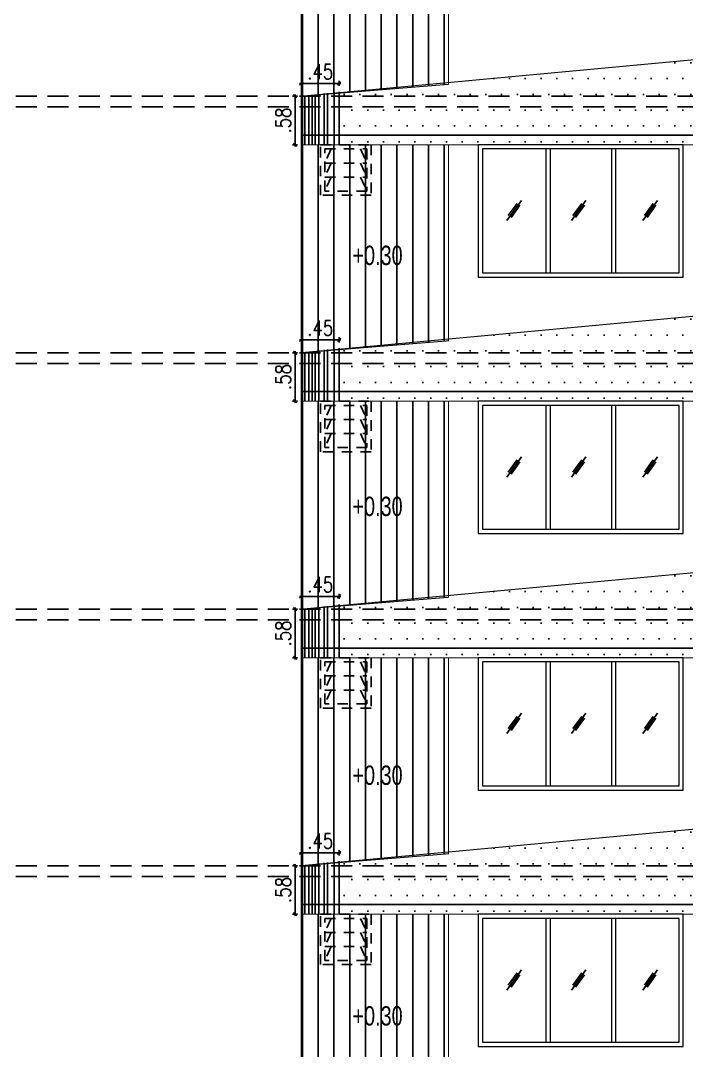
# Model space of a CAD drawing. Header units: inches. Extents: x 14235 to 14499, y 0 to 2549.
# Drawn here: x 14393.88 to 14401.8, y 2422.26 to 2434.5 of the extents above; entities that cross this region are included whole.
import ezdxf
from ezdxf.enums import TextEntityAlignment as Align

# ---------------------------------------------------------------- set-up
doc = ezdxf.new("R2010")
doc.units = ezdxf.units.IN
doc.header["$LTSCALE"] = 0.25
doc.header["$MEASUREMENT"] = 0
doc.header["$PDMODE"] = 35
doc.linetypes.add('1', pattern=[0])
doc.linetypes.add('DASHEDX2', pattern=[1.5, 1, -0.5])
for name, color, linetype in [('ELE.PROJ.', 1, 'Continuous'), ('GLASS WINDOW', 251, '1'), ('hatch', 251, 'Continuous'), ('proj-internal', 1, 'DASHEDX2'), ('wall', 7, 'Continuous'), ('WORK TEX', 6, 'Continuous'), ('WORKING DIM', 7, 'Continuous')]:
    doc.layers.add(name, color=color, linetype=linetype)
doc.layers.add('WINDOW', color=106, linetype='Continuous', lineweight=13)
doc.styles.add('ARL', font='swisscl_0.ttf')
doc.styles.add('romans', font='romans.shx', dxfattribs={"width": 0.8})
doc.dimstyles.new('121', dxfattribs={"dimscale": 0.1, "dimtxt": 1.8, "dimasz": 0.2, "dimexe": 0.03125, "dimexo": 0.25, "dimgap": 0.5, "dimtad": 1, "dimzin": 4, "dimdsep": 46, "dimtxsty": 'romans', "dimblk1": 'MINITICK', "dimblk2": 'MINITICK', "dimsah": 1, "dimcen": 1, "dimse1": 1, "dimse2": 1, "dimclrd": 252, "dimclre": 256, "dimclrt": 7, "dimadec": 3, "dimazin": 0, "dimtfac": 0.8, "dimtix": 1, "dimtmove": 2, "dimatfit": 3, "dimfxl": 0, "dimtolj": 1, "dimtzin": 3, "dimarcsym": 0})

# ---------------------------------------------------------------- blocks, each defined once
blk = doc.blocks.new('MINITICK')
at = {"color": 7}
for p, q in [((1, 1), (-1, -1)), ((-1, 0), (1, 0)), ((0, -1.5), (0, 1.5))]:
    blk.add_line(p, q, dxfattribs=at)
blk = doc.blocks.new('*D1286')
at = {"layer": 'Defpoints', "color": 0, "transparency": 16777216}
for p in [(14397.217, 2424.453), (14397.143, 2423.876), (14397.217, 2423.876)]:
    blk.add_point(p, dxfattribs=at)
at = {"layer": 'WORKING DIM', "color": 252, "lineweight": -2, "transparency": 16777216}
blk.add_line((14397.143, 2424.433), (14397.143, 2423.896), dxfattribs=at)
at = {"layer": 'WORKING DIM', "color": 252, "lineweight": -2, "transparency": 16777216, "xscale": 0.02, "yscale": 0.02, "zscale": 0.02}
for p, rotation in [((14397.143, 2424.453), 90), ((14397.143, 2423.876), 270)]:
    blk.add_blockref('MINITICK', p, dxfattribs=dict(at, rotation=rotation))
at = {"layer": 'WORKING DIM', "color": 7, "transparency": 16777216, "insert": (14397.003, 2424.164), "char_height": 0.18, "attachment_point": 5, "rotation": 90, "style": 'romans'}
blk.add_mtext('\\A1;.58', dxfattribs=at)
blk = doc.blocks.new('*D1287')
at = {"layer": 'Defpoints', "color": 0, "transparency": 16777216}
for p in [(14397.217, 2424.606), (14397.217, 2424.021), (14397.667, 2424.021)]:
    blk.add_point(p, dxfattribs=at)
at = {"layer": 'WORKING DIM', "color": 252, "lineweight": -2, "transparency": 16777216}
blk.add_line((14397.647, 2424.606), (14397.237, 2424.606), dxfattribs=at)
at = {"layer": 'WORKING DIM', "color": 252, "lineweight": -2, "transparency": 16777216, "xscale": 0.02, "yscale": 0.02, "zscale": 0.02, "rotation": 180}
blk.add_blockref('MINITICK', (14397.217, 2424.606), dxfattribs=at)
at = {"layer": 'WORKING DIM', "color": 252, "lineweight": -2, "transparency": 16777216, "xscale": 0.02, "yscale": 0.02, "zscale": 0.02}
blk.add_blockref('MINITICK', (14397.667, 2424.606), dxfattribs=at)
at = {"layer": 'WORKING DIM', "color": 7, "transparency": 16777216, "insert": (14397.442, 2424.746), "char_height": 0.18, "attachment_point": 5, "style": 'romans'}
blk.add_mtext('\\A1;.45', dxfattribs=at)
blk = doc.blocks.new('*D1298')
at = {"layer": 'Defpoints', "color": 0, "transparency": 16777216}
for p in [(14397.217, 2427.503), (14397.143, 2426.926), (14397.217, 2426.926)]:
    blk.add_point(p, dxfattribs=at)
at = {"layer": 'WORKING DIM', "color": 252, "lineweight": -2, "transparency": 16777216}
blk.add_line((14397.143, 2427.483), (14397.143, 2426.946), dxfattribs=at)
at = {"layer": 'WORKING DIM', "color": 252, "lineweight": -2, "transparency": 16777216, "xscale": 0.02, "yscale": 0.02, "zscale": 0.02}
for p, rotation in [((14397.143, 2427.503), 90), ((14397.143, 2426.926), 270)]:
    blk.add_blockref('MINITICK', p, dxfattribs=dict(at, rotation=rotation))
at = {"layer": 'WORKING DIM', "color": 7, "transparency": 16777216, "insert": (14397.003, 2427.214), "char_height": 0.18, "attachment_point": 5, "rotation": 90, "style": 'romans'}
blk.add_mtext('\\A1;.58', dxfattribs=at)
blk = doc.blocks.new('*D1299')
at = {"layer": 'Defpoints', "color": 0, "transparency": 16777216}
for p in [(14397.217, 2427.656), (14397.217, 2427.071), (14397.667, 2427.071)]:
    blk.add_point(p, dxfattribs=at)
at = {"layer": 'WORKING DIM', "color": 252, "lineweight": -2, "transparency": 16777216}
blk.add_line((14397.647, 2427.656), (14397.237, 2427.656), dxfattribs=at)
at = {"layer": 'WORKING DIM', "color": 252, "lineweight": -2, "transparency": 16777216, "xscale": 0.02, "yscale": 0.02, "zscale": 0.02, "rotation": 180}
blk.add_blockref('MINITICK', (14397.217, 2427.656), dxfattribs=at)
at = {"layer": 'WORKING DIM', "color": 252, "lineweight": -2, "transparency": 16777216, "xscale": 0.02, "yscale": 0.02, "zscale": 0.02}
blk.add_blockref('MINITICK', (14397.667, 2427.656), dxfattribs=at)
at = {"layer": 'WORKING DIM', "color": 7, "transparency": 16777216, "insert": (14397.442, 2427.796), "char_height": 0.18, "attachment_point": 5, "style": 'romans'}
blk.add_mtext('\\A1;.45', dxfattribs=at)
blk = doc.blocks.new('*D1310')
at = {"layer": 'Defpoints', "color": 0, "transparency": 16777216}
for p in [(14397.217, 2430.553), (14397.143, 2429.976), (14397.217, 2429.976)]:
    blk.add_point(p, dxfattribs=at)
at = {"layer": 'WORKING DIM', "color": 252, "lineweight": -2, "transparency": 16777216}
blk.add_line((14397.143, 2430.533), (14397.143, 2429.996), dxfattribs=at)
at = {"layer": 'WORKING DIM', "color": 252, "lineweight": -2, "transparency": 16777216, "xscale": 0.02, "yscale": 0.02, "zscale": 0.02}
for p, rotation in [((14397.143, 2430.553), 90), ((14397.143, 2429.976), 270)]:
    blk.add_blockref('MINITICK', p, dxfattribs=dict(at, rotation=rotation))
at = {"layer": 'WORKING DIM', "color": 7, "transparency": 16777216, "insert": (14397.003, 2430.264), "char_height": 0.18, "attachment_point": 5, "rotation": 90, "style": 'romans'}
blk.add_mtext('\\A1;.58', dxfattribs=at)
blk = doc.blocks.new('*D1311')
at = {"layer": 'Defpoints', "color": 0, "transparency": 16777216}
for p in [(14397.217, 2430.706), (14397.217, 2430.121), (14397.667, 2430.121)]:
    blk.add_point(p, dxfattribs=at)
at = {"layer": 'WORKING DIM', "color": 252, "lineweight": -2, "transparency": 16777216}
blk.add_line((14397.647, 2430.706), (14397.237, 2430.706), dxfattribs=at)
at = {"layer": 'WORKING DIM', "color": 252, "lineweight": -2, "transparency": 16777216, "xscale": 0.02, "yscale": 0.02, "zscale": 0.02, "rotation": 180}
blk.add_blockref('MINITICK', (14397.217, 2430.706), dxfattribs=at)
at = {"layer": 'WORKING DIM', "color": 252, "lineweight": -2, "transparency": 16777216, "xscale": 0.02, "yscale": 0.02, "zscale": 0.02}
blk.add_blockref('MINITICK', (14397.667, 2430.706), dxfattribs=at)
at = {"layer": 'WORKING DIM', "color": 7, "transparency": 16777216, "insert": (14397.442, 2430.846), "char_height": 0.18, "attachment_point": 5, "style": 'romans'}
blk.add_mtext('\\A1;.45', dxfattribs=at)
blk = doc.blocks.new('*D1322')
at = {"layer": 'Defpoints', "color": 0, "transparency": 16777216}
for p in [(14397.217, 2433.603), (14397.143, 2433.026), (14397.217, 2433.026)]:
    blk.add_point(p, dxfattribs=at)
at = {"layer": 'WORKING DIM', "color": 252, "lineweight": -2, "transparency": 16777216}
blk.add_line((14397.143, 2433.583), (14397.143, 2433.046), dxfattribs=at)
at = {"layer": 'WORKING DIM', "color": 252, "lineweight": -2, "transparency": 16777216, "xscale": 0.02, "yscale": 0.02, "zscale": 0.02}
for p, rotation in [((14397.143, 2433.603), 90), ((14397.143, 2433.026), 270)]:
    blk.add_blockref('MINITICK', p, dxfattribs=dict(at, rotation=rotation))
at = {"layer": 'WORKING DIM', "color": 7, "transparency": 16777216, "insert": (14397.003, 2433.314), "char_height": 0.18, "attachment_point": 5, "rotation": 90, "style": 'romans'}
blk.add_mtext('\\A1;.58', dxfattribs=at)
blk = doc.blocks.new('*D1323')
at = {"layer": 'Defpoints', "color": 0, "transparency": 16777216}
for p in [(14397.217, 2433.756), (14397.217, 2433.171), (14397.667, 2433.171)]:
    blk.add_point(p, dxfattribs=at)
at = {"layer": 'WORKING DIM', "color": 252, "lineweight": -2, "transparency": 16777216}
blk.add_line((14397.647, 2433.756), (14397.237, 2433.756), dxfattribs=at)
at = {"layer": 'WORKING DIM', "color": 252, "lineweight": -2, "transparency": 16777216, "xscale": 0.02, "yscale": 0.02, "zscale": 0.02, "rotation": 180}
blk.add_blockref('MINITICK', (14397.217, 2433.756), dxfattribs=at)
at = {"layer": 'WORKING DIM', "color": 252, "lineweight": -2, "transparency": 16777216, "xscale": 0.02, "yscale": 0.02, "zscale": 0.02}
blk.add_blockref('MINITICK', (14397.667, 2433.756), dxfattribs=at)
at = {"layer": 'WORKING DIM', "color": 7, "transparency": 16777216, "insert": (14397.442, 2433.896), "char_height": 0.18, "attachment_point": 5, "style": 'romans'}
blk.add_mtext('\\A1;.45', dxfattribs=at)

msp = doc.modelspace()

# ---------------------------------------------------------------- hatches: boundary and pattern name
at = {"layer": 'hatch'}
h = msp.add_hatch(dxfattribs=at)
h.set_pattern_fill('ANSI31', color=36, scale=1.5, angle=45)
h.set_pattern_definition([(90, (-160.64477, -27.86233), (-0.1875, 3e-17), [])])
h.paths.add_polyline_path([(14397.217, 2436.076), (14398.97, 2436.076), (14398.97, 2433.745), (14397.217, 2433.603)])
at = {"layer": 'hatch', "true_color": 0xc7b399}
h = msp.add_hatch(dxfattribs=at)
h.set_pattern_fill('DOTS', color=253, scale=3)
h.set_pattern_definition([(0, (-42.02476, 15.25), (0.09375, 0.1875), [0, -0.1875])])
h.paths.add_polyline_path([(14407.316, 2434.056), (14402.09, 2434.056), (14398.97, 2433.766), (14398.97, 2433.745), (14397.667, 2433.639), (14397.667, 2433.026), (14407.316, 2433.026)])
at = {"layer": 'hatch'}
h = msp.add_hatch(dxfattribs=at)
h.set_pattern_fill('ANSI31', color=36, scale=1.5, angle=45)
h.set_pattern_definition([(90, (-160.64477, -30.91233), (-0.1875, 3e-17), [])])
h.paths.add_polyline_path([(14397.217, 2433.026), (14398.97, 2433.026), (14398.97, 2430.695), (14397.217, 2430.553)])
at = {"layer": 'hatch', "true_color": 0xc7b399}
h = msp.add_hatch(dxfattribs=at)
h.set_pattern_fill('DOTS', color=253, scale=3)
h.set_pattern_definition([(0, (-42.02476, 12.2), (0.09375, 0.1875), [0, -0.1875])])
h.paths.add_polyline_path([(14407.316, 2431.006), (14402.09, 2431.006), (14398.97, 2430.716), (14398.97, 2430.695), (14397.667, 2430.589), (14397.667, 2429.976), (14407.316, 2429.976)])
at = {"layer": 'hatch'}
h = msp.add_hatch(dxfattribs=at)
h.set_pattern_fill('ANSI31', color=36, scale=1.5, angle=45)
h.set_pattern_definition([(90, (-160.64477, -33.96233), (-0.1875, 3e-17), [])])
h.paths.add_polyline_path([(14397.217, 2429.976), (14398.97, 2429.976), (14398.97, 2427.645), (14397.217, 2427.503)])
at = {"layer": 'hatch', "true_color": 0xc7b399}
h = msp.add_hatch(dxfattribs=at)
h.set_pattern_fill('DOTS', color=253, scale=3)
h.set_pattern_definition([(0, (-42.02476, 9.15), (0.09375, 0.1875), [0, -0.1875])])
h.paths.add_polyline_path([(14407.316, 2427.956), (14402.09, 2427.956), (14398.97, 2427.666), (14398.97, 2427.645), (14397.667, 2427.539), (14397.667, 2426.926), (14407.316, 2426.926)])
at = {"layer": 'hatch'}
h = msp.add_hatch(dxfattribs=at)
h.set_pattern_fill('ANSI31', color=36, scale=1.5, angle=45)
h.set_pattern_definition([(90, (-160.64477, -37.0123), (-0.1875, 3e-17), [])])
h.paths.add_polyline_path([(14397.217, 2426.926), (14398.97, 2426.926), (14398.97, 2424.595), (14397.217, 2424.453)])
at = {"layer": 'hatch', "true_color": 0xc7b399}
h = msp.add_hatch(dxfattribs=at)
h.set_pattern_fill('DOTS', color=253, scale=3)
h.set_pattern_definition([(0, (-42.02476, 6.10003), (0.09375, 0.1875), [0, -0.1875])])
h.paths.add_polyline_path([(14407.316, 2424.906), (14402.09, 2424.906), (14398.97, 2424.616), (14398.97, 2424.595), (14397.667, 2424.489), (14397.667, 2423.876), (14407.316, 2423.876)])
at = {"layer": 'hatch'}
h = msp.add_hatch(dxfattribs=at)
h.set_pattern_fill('ANSI31', color=36, scale=1.5, angle=45)
h.set_pattern_definition([(90, (-160.64477, -40.06233), (-0.1875, 3e-17), [])])
h.paths.add_polyline_path([(14397.217, 2423.876), (14398.97, 2423.876), (14398.97, 2421.545), (14397.217, 2421.403)])

# ---------------------------------------------------------------- linework, layer by layer
at = {"layer": 'ELE.PROJ.', "color": 8}
for p, q in [((14397.229, 2433.604), (14397.229, 2433.026)), ((14397.258, 2433.608), (14397.258, 2433.026)), ((14397.306, 2433.614), (14397.306, 2433.026)), ((14397.347, 2433.619), (14397.347, 2433.026)), ((14397.381, 2433.623), (14397.381, 2433.026)), ((14397.427, 2433.628), (14397.427, 2433.026)), ((14397.488, 2433.636), (14397.488, 2433.026)), ((14397.528, 2433.641), (14397.528, 2433.026)), ((14397.606, 2433.65), (14397.606, 2433.026)), ((14397.667, 2433.657), (14397.667, 2433.026)), ((14397.229, 2430.554), (14397.229, 2429.976)), ((14397.258, 2430.558), (14397.258, 2429.976)), ((14397.306, 2430.564), (14397.306, 2429.976)), ((14397.347, 2430.569), (14397.347, 2429.976)), ((14397.381, 2430.573), (14397.381, 2429.976)), ((14397.427, 2430.578), (14397.427, 2429.976)), ((14397.488, 2430.586), (14397.488, 2429.976)), ((14397.528, 2430.591), (14397.528, 2429.976)), ((14397.606, 2430.6), (14397.606, 2429.976)), ((14397.667, 2430.607), (14397.667, 2429.976)), ((14397.229, 2427.504), (14397.229, 2426.926)), ((14397.258, 2427.508), (14397.258, 2426.926)), ((14397.306, 2427.514), (14397.306, 2426.926)), ((14397.347, 2427.519), (14397.347, 2426.926)), ((14397.381, 2427.523), (14397.381, 2426.926)), ((14397.427, 2427.528), (14397.427, 2426.926)), ((14397.488, 2427.536), (14397.488, 2426.926)), ((14397.528, 2427.541), (14397.528, 2426.926)), ((14397.606, 2427.55), (14397.606, 2426.926)), ((14397.667, 2427.557), (14397.667, 2426.926)), ((14397.667, 2424.507), (14397.667, 2423.876)), ((14397.229, 2424.454), (14397.229, 2423.876)), ((14397.258, 2424.458), (14397.258, 2423.876)), ((14397.306, 2424.464), (14397.306, 2423.876)), ((14397.347, 2424.469), (14397.347, 2423.876)), ((14397.381, 2424.473), (14397.381, 2423.876)), ((14397.427, 2424.478), (14397.427, 2423.876)), ((14397.488, 2424.486), (14397.488, 2423.876)), ((14397.528, 2424.491), (14397.528, 2423.876)), ((14397.606, 2424.5), (14397.606, 2423.876))]:
    msp.add_line(p, q, dxfattribs=at)
at = {"layer": 'ELE.PROJ.'}
for p, q in [((14407.316, 2433.141), (14397.217, 2433.141)), ((14407.316, 2430.091), (14397.217, 2430.091)), ((14407.316, 2427.041), (14397.217, 2427.041)), ((14407.316, 2423.991), (14397.217, 2423.991))]:
    msp.add_line(p, q, dxfattribs=at)
at = {"layer": 'ELE.PROJ.', "color": 36, "const_width": 0.012}
for points in [[(14398.97, 2433.745), (14398.97, 2436.076), (14397.217, 2436.076), (14397.217, 2433.603), (14398.97, 2433.745)], [(14398.97, 2430.695), (14398.97, 2433.026), (14397.217, 2433.026), (14397.217, 2430.553), (14398.97, 2430.695)], [(14398.97, 2427.645), (14398.97, 2429.976), (14397.217, 2429.976), (14397.217, 2427.503), (14398.97, 2427.645)], [(14398.97, 2424.595), (14398.97, 2426.926), (14397.217, 2426.926), (14397.217, 2424.453), (14398.97, 2424.595)], [(14398.97, 2421.545), (14398.97, 2423.876), (14397.217, 2423.876), (14397.217, 2421.403), (14398.97, 2421.545)]]:
    msp.add_lwpolyline(points, dxfattribs=at)
at = {"layer": 'ELE.PROJ.', "const_width": 0.012}
for points in [[(14397.217, 2433.026), (14407.766, 2433.026), (14407.766, 2434.056), (14402.09, 2434.056), (14397.217, 2433.603)], [(14397.217, 2429.976), (14407.766, 2429.976), (14407.766, 2431.006), (14402.09, 2431.006), (14397.217, 2430.553)], [(14397.217, 2426.926), (14407.766, 2426.926), (14407.766, 2427.956), (14402.09, 2427.956), (14397.217, 2427.503)], [(14397.217, 2423.876), (14407.766, 2423.876), (14407.766, 2424.906), (14402.09, 2424.906), (14397.217, 2424.453)]]:
    msp.add_lwpolyline(points, close=True, dxfattribs=at)
at = {"layer": 'GLASS WINDOW', "color": 4, "ltscale": 200}
for p, q in [((14399.835, 2432.365), (14399.662, 2432.124)), ((14400.603, 2432.365), (14400.43, 2432.124)), ((14401.455, 2432.365), (14401.281, 2432.124)), ((14399.785, 2432.329), (14399.68, 2432.183)), ((14399.817, 2432.306), (14399.712, 2432.16)), ((14400.553, 2432.329), (14400.448, 2432.183)), ((14400.585, 2432.306), (14400.48, 2432.16)), ((14401.404, 2432.329), (14401.299, 2432.183)), ((14401.437, 2432.306), (14401.332, 2432.16)), ((14399.835, 2429.315), (14399.662, 2429.074)), ((14399.785, 2429.279), (14399.68, 2429.133)), ((14400.603, 2429.315), (14400.43, 2429.074)), ((14400.553, 2429.279), (14400.448, 2429.133)), ((14401.455, 2429.315), (14401.281, 2429.074)), ((14401.404, 2429.279), (14401.299, 2429.133)), ((14399.817, 2429.256), (14399.712, 2429.11)), ((14400.585, 2429.256), (14400.48, 2429.11)), ((14401.437, 2429.256), (14401.332, 2429.11)), ((14399.835, 2426.265), (14399.662, 2426.024)), ((14399.785, 2426.229), (14399.68, 2426.083)), ((14400.603, 2426.265), (14400.43, 2426.024)), ((14400.553, 2426.229), (14400.448, 2426.083)), ((14401.455, 2426.265), (14401.281, 2426.024)), ((14401.404, 2426.229), (14401.299, 2426.083)), ((14399.817, 2426.206), (14399.712, 2426.06)), ((14400.585, 2426.206), (14400.48, 2426.06)), ((14401.437, 2426.206), (14401.332, 2426.06)), ((14399.835, 2423.215), (14399.662, 2422.974)), ((14399.785, 2423.179), (14399.68, 2423.033)), ((14399.817, 2423.156), (14399.712, 2423.01)), ((14400.603, 2423.215), (14400.43, 2422.974)), ((14400.553, 2423.179), (14400.448, 2423.033)), ((14400.585, 2423.156), (14400.48, 2423.01)), ((14401.455, 2423.215), (14401.281, 2422.974)), ((14401.404, 2423.179), (14401.299, 2423.033)), ((14401.437, 2423.156), (14401.332, 2423.01))]:
    msp.add_line(p, q, dxfattribs=at)
at = {"layer": 'proj-internal', "color": 251}
for p, q in [((14381.82, 2433.603), (14407.316, 2433.603)), ((14381.82, 2433.476), (14407.316, 2433.476)), ((14381.82, 2430.553), (14407.316, 2430.553)), ((14381.82, 2430.426), (14407.316, 2430.426)), ((14381.82, 2427.503), (14407.316, 2427.503)), ((14381.82, 2427.376), (14407.316, 2427.376)), ((14381.82, 2424.453), (14407.316, 2424.453)), ((14381.82, 2424.326), (14407.316, 2424.326))]:
    msp.add_line(p, q, dxfattribs=at)
at = {"layer": 'proj-internal', "color": 251, "ltscale": 0.5}
for p, q in [((14397.497, 2432.976), (14397.997, 2432.976)), ((14397.497, 2432.476), (14397.497, 2432.976)), ((14397.573, 2432.976), (14397.497, 2432.809)), ((14397.92, 2432.976), (14397.997, 2432.809)), ((14397.997, 2432.976), (14397.997, 2432.476)), ((14397.497, 2432.809), (14397.997, 2432.809)), ((14397.573, 2432.809), (14397.497, 2432.642)), ((14397.92, 2432.809), (14397.997, 2432.642)), ((14397.497, 2432.642), (14397.997, 2432.642)), ((14397.573, 2432.642), (14397.497, 2432.476)), ((14397.92, 2432.642), (14397.997, 2432.476)), ((14397.997, 2432.476), (14397.497, 2432.476)), ((14397.497, 2429.926), (14397.997, 2429.926)), ((14397.497, 2429.426), (14397.497, 2429.926)), ((14397.573, 2429.926), (14397.497, 2429.759)), ((14397.92, 2429.926), (14397.997, 2429.759)), ((14397.997, 2429.926), (14397.997, 2429.426)), ((14397.497, 2429.759), (14397.997, 2429.759)), ((14397.573, 2429.759), (14397.497, 2429.592)), ((14397.92, 2429.759), (14397.997, 2429.592)), ((14397.497, 2429.592), (14397.997, 2429.592)), ((14397.573, 2429.592), (14397.497, 2429.426)), ((14397.92, 2429.592), (14397.997, 2429.426)), ((14397.997, 2429.426), (14397.497, 2429.426)), ((14397.497, 2426.876), (14397.997, 2426.876)), ((14397.497, 2426.376), (14397.497, 2426.876)), ((14397.573, 2426.876), (14397.497, 2426.709)), ((14397.92, 2426.876), (14397.997, 2426.709)), ((14397.997, 2426.876), (14397.997, 2426.376)), ((14397.497, 2426.709), (14397.997, 2426.709)), ((14397.573, 2426.709), (14397.497, 2426.542)), ((14397.92, 2426.709), (14397.997, 2426.542)), ((14397.497, 2426.542), (14397.997, 2426.542)), ((14397.573, 2426.542), (14397.497, 2426.376)), ((14397.92, 2426.542), (14397.997, 2426.376)), ((14397.997, 2426.376), (14397.497, 2426.376)), ((14397.497, 2423.826), (14397.997, 2423.826)), ((14397.497, 2423.326), (14397.497, 2423.826)), ((14397.573, 2423.826), (14397.497, 2423.659)), ((14397.92, 2423.826), (14397.997, 2423.659)), ((14397.997, 2423.826), (14397.997, 2423.326)), ((14397.497, 2423.659), (14397.997, 2423.659)), ((14397.573, 2423.659), (14397.497, 2423.492)), ((14397.92, 2423.659), (14397.997, 2423.492)), ((14397.497, 2423.492), (14397.997, 2423.492)), ((14397.573, 2423.492), (14397.497, 2423.326)), ((14397.92, 2423.492), (14397.997, 2423.326)), ((14397.997, 2423.326), (14397.497, 2423.326))]:
    msp.add_line(p, q, dxfattribs=at)
for points in [[(14397.447, 2433.026), (14398.047, 2433.026), (14398.047, 2432.426), (14397.447, 2432.426)], [(14397.447, 2429.976), (14398.047, 2429.976), (14398.047, 2429.376), (14397.447, 2429.376)], [(14397.447, 2426.926), (14398.047, 2426.926), (14398.047, 2426.326), (14397.447, 2426.326)], [(14397.447, 2423.876), (14398.047, 2423.876), (14398.047, 2423.276), (14397.447, 2423.276)]]:
    msp.add_lwpolyline(points, close=True, dxfattribs=at)
at = {"layer": 'wall'}
msp.add_line((14397.217, 2459.307), (14397.217, 2418.226), dxfattribs=at)
at = {"layer": 'WINDOW'}
for p, q in [((14400.127, 2432.976), (14400.127, 2431.503)), ((14400.177, 2432.976), (14400.177, 2431.503)), ((14400.907, 2432.976), (14400.907, 2431.503)), ((14400.957, 2432.976), (14400.957, 2431.503)), ((14400.127, 2429.926), (14400.127, 2428.453)), ((14400.177, 2429.926), (14400.177, 2428.453)), ((14400.907, 2429.926), (14400.907, 2428.453)), ((14400.957, 2429.926), (14400.957, 2428.453)), ((14400.127, 2426.876), (14400.127, 2425.403)), ((14400.177, 2426.876), (14400.177, 2425.403)), ((14400.907, 2426.876), (14400.907, 2425.403)), ((14400.957, 2426.876), (14400.957, 2425.403)), ((14400.127, 2423.826), (14400.127, 2422.353)), ((14400.177, 2423.826), (14400.177, 2422.353)), ((14400.907, 2423.826), (14400.907, 2422.353)), ((14400.957, 2423.826), (14400.957, 2422.353))]:
    msp.add_line(p, q, dxfattribs=at)
for points in [[(14399.323, 2431.453), (14401.762, 2431.453), (14401.762, 2433.026), (14399.323, 2433.026)], [(14399.373, 2431.503), (14401.712, 2431.503), (14401.712, 2432.976), (14399.373, 2432.976)], [(14399.323, 2428.403), (14401.762, 2428.403), (14401.762, 2429.976), (14399.323, 2429.976)], [(14399.373, 2428.453), (14401.712, 2428.453), (14401.712, 2429.926), (14399.373, 2429.926)], [(14399.323, 2425.353), (14401.762, 2425.353), (14401.762, 2426.926), (14399.323, 2426.926)], [(14399.373, 2425.403), (14401.712, 2425.403), (14401.712, 2426.876), (14399.373, 2426.876)], [(14399.323, 2422.303), (14401.762, 2422.303), (14401.762, 2423.876), (14399.323, 2423.876)], [(14399.373, 2422.353), (14401.712, 2422.353), (14401.712, 2423.826), (14399.373, 2423.826)]]:
    msp.add_lwpolyline(points, close=True, dxfattribs=at)

# ---------------------------------------------------------------- texts
at = {"layer": 'WORK TEX', "color": 7, "style": 'ARL'}
for p in [(14398.124, 2431.711), (14398.124, 2428.726), (14398.124, 2425.529), (14398.124, 2422.667)]:
    msp.add_text('+0.30', height=0.23, dxfattribs=at).set_placement(p, align=Align.MIDDLE_CENTER)

# ---------------------------------------------------------------- dimensions: what is measured, and where the dimension line sits
at = {"layer": 'WORKING DIM'}
for base, p1, p2, angle, picture, middle in [((14397.217, 2433.756), (14397.667, 2433.171), (14397.217, 2433.171), 180, '*D1323', (14397.442, 2433.896)), ((14397.143, 2433.026), (14397.217, 2433.603), (14397.217, 2433.026), 90, '*D1322', (14397.003, 2433.314)), ((14397.217, 2430.706), (14397.667, 2430.121), (14397.217, 2430.121), 180, '*D1311', (14397.442, 2430.846)), ((14397.143, 2429.976), (14397.217, 2430.553), (14397.217, 2429.976), 90, '*D1310', (14397.003, 2430.264)), ((14397.217, 2427.656), (14397.667, 2427.071), (14397.217, 2427.071), 180, '*D1299', (14397.442, 2427.796)), ((14397.143, 2426.926), (14397.217, 2427.503), (14397.217, 2426.926), 90, '*D1298', (14397.003, 2427.214)), ((14397.217, 2424.606), (14397.667, 2424.021), (14397.217, 2424.021), 180, '*D1287', (14397.442, 2424.746)), ((14397.143, 2423.876), (14397.217, 2424.453), (14397.217, 2423.876), 90, '*D1286', (14397.003, 2424.164))]:
    dim = msp.add_linear_dim(base=base, p1=p1, p2=p2, angle=angle, dimstyle='121', override={"dimfxl": 0.18, "dimfxlon": 1}, dxfattribs=at)
    dim.commit()
    dim.dimension.update_dxf_attribs({"geometry": picture, "text_midpoint": middle})

doc.saveas('drawing.dxf')
